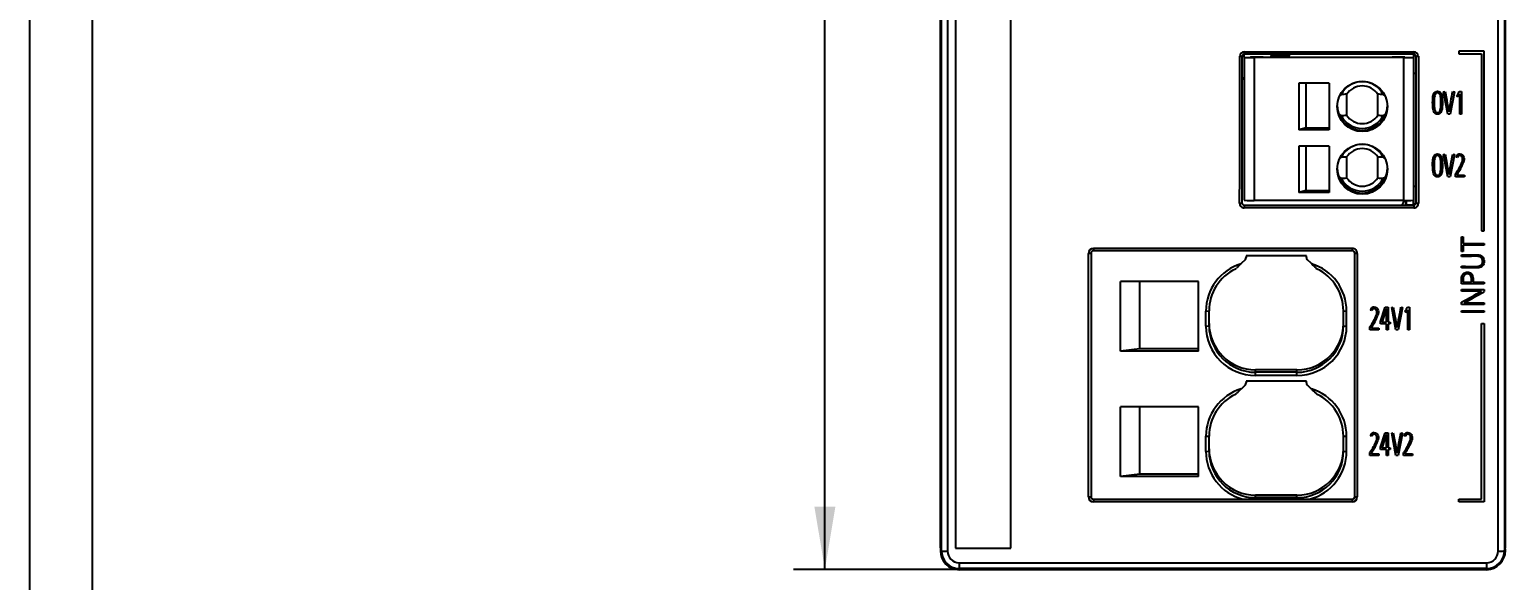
# Model space of a CAD drawing. Header units: millimetres. Extents: x 0 to 420, y 0 to 297.
# Drawn here: x 0 to 117.5, y 99.8 to 143.7 of the extents above; entities that cross this region are included whole.
import ezdxf
from ezdxf.enums import TextEntityAlignment as Align

# ---------------------------------------------------------------- set-up
doc = ezdxf.new("R2010")
doc.units = ezdxf.units.MM
doc.layers.add('Default', color=7, linetype='Continuous')
doc.layers.add('DV1_0', color=7, linetype='Continuous')
doc.styles.add('SEACAD_Solid_Edge_ISO', font='seiso.ttf')
doc.dimstyles.new('Siemens', dxfattribs={"dimtxt": 5, "dimasz": 5, "dimexe": 2.5, "dimexo": 0, "dimgap": 2.5, "dimtad": 1, "dimtxsty": 'SEACAD_Solid_Edge_ISO', "dimblk1": '_SE_FILLED', "dimblk2": '_SE_FILLED', "dimsah": 1, "dimcen": 2.5, "dimadec": 1, "dimazin": 0, "dimtfac": 1, "dimtdec": 3, "dimtmove": 0, "dimatfit": 3, "dimfxl": 1, "dimtolj": 1, "dimarcsym": 0})

# ---------------------------------------------------------------- blocks, each defined once
blk = doc.blocks.new('SE')
at = {"layer": 'DV1_0', "color": 7, "linetype": 'Continuous'}
for p, q in [((72.53, 102.43), (72.53, 234)), ((73.11, 234.26), (73.11, 102.18)), ((116.95, 102.18), (116.95, 234.26)), ((117.53, 102.43), (117.53, 234)), ((73.73, 207.62), (73.73, 102.42)), ((78.13, 102.42), (78.13, 207.62)), ((96.73, 141.97), (110.23, 141.97)), ((96.73, 141.97), (96.73, 141.78)), ((96.73, 141.54), (96.73, 141.78)), ((110.23, 141.78), (96.73, 141.78)), ((96.73, 141.54), (96.73, 130.15)), ((97.33, 141.55), (97.32, 141.54)), ((109.43, 141.51), (97.53, 141.51)), ((97.53, 141.51), (97.53, 130.12)), ((98.14, 141.54), (98.14, 141.55)), ((99.03, 141.67), (99.01, 141.65)), ((100.15, 141.65), (100.13, 141.67)), ((108.63, 141.56), (108.62, 141.55)), ((109.43, 130.12), (109.43, 141.51)), ((109.44, 141.55), (109.44, 141.56)), ((110.23, 141.97), (110.23, 141.78)), ((110.23, 141.67), (110.23, 141.77)), ((110.25, 141.77), (110.23, 141.77)), ((110.23, 141.54), (110.23, 141.67)), ((110.23, 130.15), (110.23, 141.54)), ((115.83, 142.01), (113.83, 142.01)), ((113.83, 142.01), (113.83, 141.81)), ((113.83, 141.81), (115.63, 141.81)), ((115.63, 141.81), (115.63, 127.71)), ((115.83, 127.71), (115.83, 142.01)), ((96.73, 139.87), (96.57, 139.87)), ((110.23, 140.27), (110.39, 140.27)), ((96.73, 139.82), (96.57, 139.82)), ((96.57, 139.82), (96.73, 139.82)), ((103.48, 139.46), (101.08, 139.46)), ((101.08, 139.46), (101.08, 135.76)), ((101.66, 135.91), (101.66, 139.46)), ((103.48, 139.46), (103.48, 135.76)), ((112.61, 138.79), (112.73, 138.82)), ((112.94, 137.01), (112.61, 138.79)), ((112.73, 138.82), (112.86, 138.11)), ((113.46, 138.79), (113.12, 137.01)), ((113.34, 138.81), (113.46, 138.79)), ((113.83, 138.78), (113.85, 138.81)), ((113.85, 138.81), (114.02, 138.81)), ((114.02, 138.81), (114.02, 137.01)), ((104.88, 138.58), (104.88, 136.93)), ((107.38, 136.93), (107.38, 138.58)), ((113.72, 138.39), (113.65, 138.5)), ((113.89, 137.01), (113.89, 138.61)), ((113.12, 137.01), (112.94, 137.01)), ((114.02, 137.01), (113.89, 137.01)), ((101.66, 135.91), (101.08, 135.76)), ((103.48, 135.76), (101.08, 135.76)), ((101.66, 135.91), (103.48, 135.91)), ((103.48, 134.46), (101.08, 134.46)), ((101.08, 134.46), (101.08, 130.77)), ((101.66, 130.91), (101.66, 134.46)), ((103.48, 134.46), (103.48, 130.77)), ((104.88, 133.59), (104.88, 131.93)), ((107.38, 131.93), (107.38, 133.59)), ((112.61, 133.79), (112.73, 133.82)), ((112.94, 132.01), (112.61, 133.79)), ((112.73, 133.82), (112.86, 133.11)), ((113.46, 133.79), (113.12, 132.01)), ((113.34, 133.81), (113.46, 133.79)), ((113.72, 133.55), (113.6, 133.58)), ((113.12, 132.01), (112.94, 132.01)), ((113.55, 132.24), (113.56, 132.25)), ((113.55, 132.01), (113.55, 132.24)), ((114.27, 132.01), (113.55, 132.01)), ((113.68, 132.2), (113.68, 132.14)), ((113.68, 132.14), (114.27, 132.14)), ((114.27, 132.14), (114.27, 132.01)), ((101.66, 130.91), (101.08, 130.77)), ((103.48, 130.77), (101.08, 130.77)), ((101.66, 130.91), (103.48, 130.91)), ((110.23, 131.27), (110.4, 131.27)), ((96.73, 129.75), (110.23, 129.75)), ((96.73, 129.75), (96.73, 129.54)), ((110.23, 129.54), (96.73, 129.54)), ((109.43, 130.12), (97.53, 130.12)), ((109.58, 129.77), (109.61, 129.77)), ((109.58, 129.75), (109.58, 129.77)), ((109.59, 129.77), (109.59, 130.12)), ((109.61, 129.77), (110.2, 129.77)), ((109.61, 129.77), (109.61, 129.75)), ((109.62, 130.12), (109.62, 129.77)), ((110.2, 129.77), (110.22, 129.77)), ((110.2, 129.75), (110.2, 129.77)), ((110.22, 129.77), (110.22, 130.15)), ((110.23, 129.76), (110.23, 130.15)), ((110.23, 129.76), (110.3, 129.76)), ((110.23, 129.75), (110.23, 129.54)), ((114.03, 127.23), (114.16, 127.23)), ((114.03, 126.05), (114.03, 127.23)), ((114.16, 127.23), (114.16, 126.7)), ((115.63, 127.71), (115.83, 127.71)), ((84.33, 106.5), (84.33, 125.9)), ((84.53, 125.92), (84.53, 106.52)), ((84.73, 126.31), (105.33, 126.31)), ((84.73, 126.31), (84.73, 126.12)), ((105.33, 126.12), (84.73, 126.12)), ((105.33, 126.12), (84.73, 126.12)), ((105.33, 126.31), (105.33, 126.12)), ((105.53, 106.52), (105.53, 125.92)), ((105.73, 125.9), (105.73, 106.5)), ((114.16, 126.05), (114.03, 126.05)), ((114.03, 125.67), (114.03, 125.8)), ((114.03, 125.8), (115.3, 125.8)), ((114.16, 126.7), (115.83, 126.7)), ((114.16, 126.57), (114.16, 126.05)), ((115.83, 126.57), (114.16, 126.57)), ((115.83, 126.7), (115.83, 126.57)), ((96.82, 125.43), (96.48, 125.09)), ((96.88, 125.71), (96.88, 125.57)), ((101.68, 125.71), (96.88, 125.71)), ((101.68, 125.57), (101.68, 125.71)), ((102.08, 125.09), (101.74, 125.43)), ((114.03, 124.75), (114.03, 124.88)), ((93.08, 123.66), (86.88, 123.66)), ((86.88, 118.12), (86.88, 123.66)), ((88.41, 118.33), (88.41, 123.66)), ((93.08, 118.12), (93.08, 123.66)), ((115.83, 123.49), (114.03, 123.49)), ((114.16, 123.62), (114.82, 123.62)), ((114.95, 123.62), (115.83, 123.62)), ((115.83, 123.62), (115.83, 123.49)), ((114.03, 123.02), (115.83, 123.02)), ((114.03, 122.89), (114.03, 123.02)), ((115.62, 122.89), (114.03, 122.89)), ((115.83, 123.02), (115.83, 122.86)), ((93.68, 121.31), (93.93, 121.33)), ((93.68, 120.12), (93.68, 121.31)), ((93.93, 120.13), (93.93, 121.33)), ((104.63, 121.33), (104.88, 121.31)), ((104.63, 120.13), (104.63, 121.33)), ((104.88, 120.12), (104.88, 121.31)), ((106.9, 121.35), (106.78, 121.38)), ((107.59, 120.47), (107.94, 121.61)), ((108.03, 121.48), (107.71, 120.46)), ((107.94, 121.61), (108.18, 121.61)), ((108.05, 121.48), (108.03, 121.48)), ((108.05, 120.42), (108.05, 121.48)), ((108.18, 121.61), (108.18, 120.42)), ((108.47, 121.59), (108.6, 121.62)), ((108.81, 119.81), (108.47, 121.59)), ((108.6, 121.62), (108.73, 120.91)), ((109.33, 121.59), (108.99, 119.81)), ((109.2, 121.61), (109.33, 121.59)), ((109.59, 121.19), (109.52, 121.3)), ((109.7, 121.58), (109.72, 121.61)), ((109.72, 121.61), (109.89, 121.61)), ((109.76, 119.81), (109.76, 121.41)), ((109.89, 121.61), (109.89, 119.81)), ((114.03, 121.84), (114.03, 122.01)), ((115.83, 121.84), (114.03, 121.84)), ((114.04, 121.21), (114.04, 121.34)), ((114.04, 121.34), (115.83, 121.34)), ((115.83, 121.21), (114.04, 121.21)), ((114.23, 121.97), (115.83, 121.97)), ((115.83, 121.97), (115.83, 121.84)), ((115.83, 121.34), (115.83, 121.21)), ((93.68, 120.12), (93.93, 120.13)), ((104.63, 120.13), (104.88, 120.12)), ((106.73, 120.04), (106.74, 120.05)), ((106.73, 119.81), (106.73, 120.04)), ((106.86, 120), (106.86, 119.94)), ((106.86, 119.94), (107.45, 119.94)), ((107.45, 119.94), (107.45, 119.81)), ((107.59, 120.29), (107.59, 120.47)), ((108.05, 120.29), (107.59, 120.29)), ((107.71, 120.46), (107.71, 120.42)), ((107.71, 120.42), (108.05, 120.42)), ((108.05, 119.81), (108.05, 120.29)), ((108.18, 120.42), (108.35, 120.42)), ((108.18, 120.29), (108.18, 119.81)), ((108.35, 120.29), (108.18, 120.29)), ((108.35, 120.42), (108.35, 120.29)), ((115.63, 120.31), (115.83, 120.31)), ((115.63, 106.31), (115.63, 120.31)), ((115.83, 120.31), (115.83, 106.11)), ((107.45, 119.81), (106.73, 119.81)), ((108.18, 119.81), (108.05, 119.81)), ((108.99, 119.81), (108.81, 119.81)), ((109.89, 119.81), (109.76, 119.81)), ((86.88, 118.14), (88.41, 118.33)), ((93.08, 118.12), (86.88, 118.12)), ((88.41, 118.33), (93.08, 118.33)), ((100.93, 116.63), (97.63, 116.63)), ((97.63, 116.43), (97.63, 116.63)), ((97.63, 116.17), (97.63, 116.43)), ((100.93, 116.43), (97.63, 116.43)), ((100.93, 116.43), (100.93, 116.63)), ((100.93, 116.17), (100.93, 116.43)), ((96.82, 115.44), (96.48, 115.1)), ((96.88, 115.72), (96.88, 115.58)), ((101.68, 115.72), (96.88, 115.72)), ((100.93, 116.17), (97.63, 116.17)), ((101.68, 115.58), (101.68, 115.72)), ((102.08, 115.1), (101.74, 115.44)), ((93.08, 113.67), (86.88, 113.67)), ((86.88, 108.13), (86.88, 113.67)), ((88.41, 108.34), (88.41, 113.67)), ((93.08, 108.13), (93.08, 113.67)), ((93.68, 111.33), (93.93, 111.34)), ((93.68, 110.13), (93.68, 111.33)), ((93.93, 110.14), (93.93, 111.34)), ((104.63, 111.34), (104.88, 111.33)), ((104.63, 110.14), (104.63, 111.34)), ((104.88, 110.13), (104.88, 111.33)), ((106.9, 111.35), (106.78, 111.38)), ((107.59, 110.47), (107.94, 111.61)), ((108.03, 111.48), (107.71, 110.46)), ((107.94, 111.61), (108.18, 111.61)), ((108.05, 111.48), (108.03, 111.48)), ((108.05, 110.42), (108.05, 111.48)), ((108.18, 111.61), (108.18, 110.42)), ((108.47, 111.59), (108.6, 111.62)), ((108.81, 109.81), (108.47, 111.59)), ((108.6, 111.62), (108.73, 110.91)), ((109.33, 111.59), (108.99, 109.81)), ((109.2, 111.61), (109.33, 111.59)), ((109.59, 111.35), (109.47, 111.38)), ((93.68, 110.13), (93.93, 110.14)), ((104.63, 110.14), (104.88, 110.13)), ((106.73, 110.04), (106.74, 110.05)), ((106.73, 109.81), (106.73, 110.04)), ((107.45, 109.81), (106.73, 109.81)), ((106.86, 110), (106.86, 109.94)), ((106.86, 109.94), (107.45, 109.94)), ((107.45, 109.94), (107.45, 109.81)), ((107.59, 110.29), (107.59, 110.47)), ((108.05, 110.29), (107.59, 110.29)), ((107.71, 110.46), (107.71, 110.42)), ((107.71, 110.42), (108.05, 110.42)), ((108.05, 109.81), (108.05, 110.29)), ((108.18, 109.81), (108.05, 109.81)), ((108.18, 110.42), (108.35, 110.42)), ((108.18, 110.29), (108.18, 109.81)), ((108.35, 110.29), (108.18, 110.29)), ((108.35, 110.42), (108.35, 110.29)), ((108.99, 109.81), (108.81, 109.81)), ((109.42, 110.04), (109.43, 110.05)), ((109.42, 109.81), (109.42, 110.04)), ((110.14, 109.81), (109.42, 109.81)), ((109.55, 110), (109.55, 109.94)), ((109.55, 109.94), (110.14, 109.94)), ((110.14, 109.94), (110.14, 109.81)), ((86.88, 108.15), (88.41, 108.34)), ((93.08, 108.13), (86.88, 108.13)), ((88.41, 108.34), (93.08, 108.34)), ((84.73, 106.32), (105.33, 106.32)), ((84.73, 106.32), (84.73, 106.1)), ((105.33, 106.1), (84.73, 106.1)), ((100.93, 106.64), (97.63, 106.64)), ((97.63, 106.45), (97.63, 106.64)), ((97.63, 106.32), (97.63, 106.45)), ((100.93, 106.45), (97.63, 106.45)), ((100.93, 106.45), (100.93, 106.64)), ((100.93, 106.32), (100.93, 106.45)), ((105.33, 106.32), (105.33, 106.1)), ((113.83, 106.31), (115.63, 106.31)), ((113.83, 106.11), (113.83, 106.31)), ((115.83, 106.11), (113.83, 106.11)), ((73.73, 102.42), (78.13, 102.42)), ((73.73, 102.42), (78.13, 102.42)), ((72.53, 102.22), (72.61, 102.22)), ((74.03, 101.25), (116.03, 101.25)), ((74.03, 101.25), (74.03, 100.8)), ((116.03, 101.25), (116.03, 100.8)), ((117.45, 102.22), (117.53, 102.22)), ((116.03, 100.8), (74.03, 100.8)), ((74.03, 100.8), (74.03, 100.72)), ((74.03, 100.72), (74.24, 100.72)), ((74.24, 100.72), (115.83, 100.72)), ((115.83, 100.72), (116.04, 100.72)), ((116.03, 100.72), (116.03, 100.8))]:
    blk.add_line(p, q, dxfattribs=at)
for centre, radius, start, end in [((96.73, 141.61), 0.361, 90.0073, 179.974), ((96.73, 141.62), 0.161, 89.9956, 179.9302), ((110.23, 141.61), 0.361, 0.026, 89.9927), ((110.23, 141.62), 0.161, 0.0696, 90.0046), ((45.2, 150.83), 69.18, 348.6413, 349.9988), ((112.92, 139.14), 0.985, 328.3186, 333.7037), ((113.01, 139.09), 0.878, 333.8373, 339.0826), ((165.9, 147.64), 53.89, 190.1929, 191.1719), ((113.36, 138.85), 0.459, 309.7141, 330.1151), ((113.3, 138.9), 0.662, 309.7721, 334.0567), ((112.1, 137.3), 0.172, 232.5439, 255.4226), ((112.12, 137.38), 0.249, 256.1594, 283.8406), ((112.14, 137.3), 0.17, 284.4369, 307.5967), ((112.03, 137.4), 0.315, 311.9779, 349.9723), ((165.9, 142.64), 53.89, 190.1929, 191.1719), ((45.2, 145.83), 69.18, 348.6413, 349.9988), ((110.28, 134.66), 4.07, 323.7753, 338.9573), ((114.49, 133.33), 0.924, 158.9099, 164.3704), ((113.87, 133.56), 0.266, 84.7398, 158.0445), ((110.18, 134.71), 4.3, 324.3361, 338.9487), ((112.1, 132.3), 0.172, 232.5439, 255.4226), ((112.12, 132.38), 0.249, 256.1594, 283.8406), ((112.14, 132.3), 0.17, 284.4369, 307.5967), ((112.01, 132.41), 0.335, 313.1411, 348.809), ((96.73, 129.91), 0.369, 179.9448, 269.9927), ((96.73, 129.91), 0.169, 179.8955, 269.9993), ((110.23, 129.42), 1, 135.3448, 160.7056), ((110.23, 129.42), 1, 135.3448, 160.7056), ((110.23, 129.91), 0.169, 270.0006, 0.1046), ((110.23, 129.91), 0.369, 270.0073, 0.0552), ((84.73, 125.9), 0.4, 90.0072, 180.0072), ((84.73, 125.92), 0.2, 90, 180), ((84.73, 125.92), 0.2, 90, 180), ((105.33, 125.9), 0.4, 359.9928, 89.9928), ((105.33, 125.92), 0.2, 0, 90), ((94.68, 126.22), 2.07, 310.8437, 314.1798), ((179.44, 39.01), 119.55, 133.9414, 134.1802), ((19.13, 39.01), 119.55, 45.8198, 46.0585), ((103.88, 126.22), 2.07, 225.8202, 229.1563), ((-64.66, 446.79), 370.69, 298.8189, 299.1002), ((-38.77, 398.82), 316.32, 298.9269, 299.258), ((107.67, 121.13), 0.924, 158.9098, 164.3705), ((107.05, 121.36), 0.266, 84.7391, 158.0452), ((41.08, 133.63), 69.18, 348.6412, 349.9989), ((109.22, 121.65), 0.459, 309.7141, 330.1151), ((109.17, 121.7), 0.662, 309.7723, 334.0565), ((108.78, 121.94), 0.985, 328.3187, 333.7037), ((108.88, 121.89), 0.878, 333.8377, 339.0823), ((103.46, 122.46), 4.07, 323.7752, 338.9573), ((103.36, 122.51), 4.3, 324.3358, 338.9489), ((161.77, 130.44), 53.89, 190.1929, 191.1719), ((94.68, 116.24), 2.07, 310.8437, 314.1798), ((179.44, 29.02), 119.55, 133.9414, 134.1802), ((19.13, 29.02), 119.55, 45.8198, 46.0585), ((103.88, 116.24), 2.07, 225.8202, 229.1563), ((103.46, 112.46), 4.07, 323.7752, 338.9574), ((107.67, 111.13), 0.924, 158.9097, 164.3706), ((107.05, 111.36), 0.266, 84.7384, 158.046), ((103.36, 112.51), 4.3, 324.3358, 338.9489), ((161.77, 120.44), 53.89, 190.1929, 191.1719), ((41.08, 123.63), 69.17, 348.6412, 349.9989), ((106.15, 112.46), 4.07, 323.7752, 338.9574), ((110.35, 111.13), 0.924, 158.9097, 164.3706), ((109.74, 111.36), 0.266, 84.7384, 158.046), ((106.05, 112.51), 4.3, 324.3358, 338.9489), ((84.73, 106.5), 0.4, 179.9928, 269.9928), ((84.73, 106.52), 0.2, 180, 270), ((105.33, 106.52), 0.2, 270, 0), ((105.33, 106.5), 0.4, 270.0072, 0.0072), ((73.38, 102.24), 0.851, 171.2227, 181.8841), ((116.68, 102.24), 0.851, 358.1159, 8.7773), ((74.05, 102.22), 1.52, 180.3432, 269.1867), ((74.03, 102.22), 1.42, 180.083, 269.9472), ((74.03, 102.18), 0.923, 180.0735, 269.8921), ((115.99, 102.24), 1.54, 271.5743, 359.2643), ((116.03, 102.22), 1.42, 270.0497, 359.92), ((116.03, 102.18), 0.923, 270.0887, 359.9456), ((116.03, 102.22), 1.5, 313.3992, 316.7352)]:
    blk.add_arc(centre, radius, start, end, dxfattribs=at)
for centre, major_axis, ratio, start_param, end_param in [((82.42, 168.22), (0, -800), 0.017451, 1.522891, 1.537532), ((96.37, 141.62), (-0.2, 0), 0.033258, 1.570816, 3.159056), ((82.62, 168.22), (0, -799.8), 0.017455, 1.522891, 1.537532), ((97.53, 141.54), (0.8, 0), 0.043619, 3.141593, 4.712389), ((109.43, 141.54), (-0.8, 0), 0.043619, 1.570796, 3.141593), ((124.35, 168.22), (0, -799.8), 0.017455, -1.537532, -1.522891), ((110.59, 141.62), (0.2, 0), 0.033258, 3.12413, 4.71237), ((124.55, 168.22), (0, -800), 0.017451, -1.537532, -1.522891), ((106.13, 137.73), (1.87, 0), 0.999048, 0.463311, 2.678282), ((106.13, 137.75), (1.5, 0), 0.999048, 0.585686, 2.555907), ((106.13, 137.7), (-2, 0), 0.999048, 0.023274, 3.118319), ((104.63, 137.74), (1.72, 0.15), 0.484614, 1.383166, 1.627926), ((107.63, 137.74), (1.72, -0.15), 0.484614, 1.513667, 1.758426), ((104.63, 137.74), (-1.72, -0.15), 0.484614, 1.430028, 1.674787), ((106.13, 137.73), (-1.87, 0), 0.999048, 0.463311, 2.678282), ((106.13, 137.75), (-1.5, 0), 0.999048, 0.585686, 2.555907), ((107.63, 137.74), (-1.72, 0.15), 0.484614, 1.466805, 1.711565), ((106.13, 132.73), (1.87, 0), 0.999048, 0.463311, 2.678282), ((106.13, 132.76), (1.5, 0), 0.999048, 0.585686, 2.555907), ((104.63, 132.74), (1.72, 0.15), 0.484614, 1.383166, 1.627926), ((107.63, 132.74), (1.72, -0.15), 0.484614, 1.513667, 1.758426), ((106.13, 132.71), (-2, 0), 0.999048, 0.023274, 3.118319), ((104.63, 132.74), (-1.72, -0.15), 0.484614, 1.430028, 1.674787), ((106.13, 132.73), (-1.87, 0), 0.999048, 0.463311, 2.678282), ((106.13, 132.76), (-1.5, 0), 0.999048, 0.585686, 2.555907), ((107.63, 132.74), (-1.72, 0.15), 0.484614, 1.466805, 1.711565), ((96.36, 129.92), (-0.2, 0), 0.047887, 1.570836, 3.159066), ((97.53, 130.15), (0.8, 0), 0.043619, 3.141593, 4.712389), ((109.43, 130.15), (0.8, 0), 0.043619, 4.712389, 6.283185), ((110.6, 129.92), (0.2, 0), 0.047887, 3.124119, 4.712349), ((84.33, 125.92), (0.2, 0), 0.052888, 4.712389, 6.283185), ((105.73, 125.92), (0.2, 0), 0.052888, 3.141593, 4.712389), ((97.63, 121.31), (-3.95, 0), 0.99863, 5.008229, 6.283185), ((97.63, 121.33), (-3.7, 0), 0.99863, 5.159049, 6.283185), ((96.68, 125.57), (-0.2, 0), 0.99863, 2.356194, 3.141593), ((101.88, 125.57), (-0.2, 0), 0.99863, 0, 0.785398), ((100.93, 121.31), (-3.95, 0), 0.99863, 3.141593, 4.416549), ((100.93, 121.33), (-3.7, 0), 0.99863, 3.141593, 4.265729), ((97.63, 120.12), (3.95, 0), 0.99863, 3.141593, 4.712389), ((97.63, 120.32), (3.7, 0), 0.99863, 3.141593, 4.712389), ((97.63, 120.13), (3.7, 0), 0.99863, 3.141593, 4.712389), ((100.93, 120.32), (3.7, 0), 0.99863, 4.712389, 6.283185), ((100.93, 120.13), (3.7, 0), 0.99863, 4.712389, 6.283185), ((100.93, 120.12), (3.95, 0), 0.99863, 4.712389, 6.283185), ((96.68, 115.58), (-0.2, 0), 0.99863, 2.356194, 3.141593), ((101.88, 115.58), (-0.2, 0), 0.99863, 0, 0.785398), ((97.63, 111.33), (-3.95, 0), 0.99863, 5.008229, 6.283185), ((97.63, 111.34), (-3.7, 0), 0.99863, 5.159049, 6.283185), ((100.93, 111.33), (-3.95, 0), 0.99863, 3.141593, 4.416549), ((100.93, 111.34), (-3.7, 0), 0.99863, 3.141593, 4.265729), ((97.63, 110.13), (3.95, 0), 0.99863, 3.141593, 4.454098), ((97.63, 110.34), (3.7, 0), 0.99863, 3.141593, 4.712389), ((97.63, 110.14), (3.7, 0), 0.99863, 3.141593, 4.712389), ((100.93, 110.34), (3.7, 0), 0.99863, 4.712389, 6.283185), ((100.93, 110.14), (3.7, 0), 0.99863, 4.712389, 6.283185), ((100.93, 110.13), (3.95, 0), 0.99863, 4.97068, 6.283185), ((84.33, 106.52), (-0.2, 0), 0.077144, 1.570796, 3.141593), ((105.73, 106.52), (-0.2, 0), 0.077144, 0, 1.570796), ((73.11, 102.22), (-0.5, 0), 0.082551, 0.017513, 1.570796), ((116.95, 102.22), (0.5, 0), 0.08255, 4.71239, 6.265672)]:
    blk.add_ellipse(centre, major_axis=major_axis, ratio=ratio, start_param=start_param, end_param=end_param, dxfattribs=at)
for centre, major_axis, ratio in [((97.73, 141.55), (0.5, 0), 0.043619), ((97.73, 141.55), (-0.407, 0), 0.043619), ((99.58, 141.67), (-0.75, 0), 0.043619), ((99.58, 141.67), (0.55, 0), 0.043619), ((109.03, 141.56), (0.5, 0), 0.043619), ((109.03, 141.56), (-0.407, 0), 0.043619), ((106.13, 137.61), (-2, 0), 0.999048), ((106.13, 132.62), (-2, 0), 0.999048)]:
    blk.add_ellipse(centre, major_axis=major_axis, ratio=ratio, dxfattribs=at)
for points in [[(72.54, 234.06), (72.53, 190.26), (72.53, 146.18), (72.54, 102.37)], [(117.52, 102.37), (117.53, 146.18), (117.53, 190.25), (117.52, 234.06)]]:
    blk.add_open_spline(points, degree=3, dxfattribs=at)
for points, knots in [([(72.61, 102.22), (72.61, 107.7), (72.61, 113.2), (72.61, 124.19), (72.61, 129.69), (72.61, 146.2), (72.61, 157.21), (72.61, 173.72), (72.61, 179.23), (72.61, 190.24), (72.61, 195.75), (72.61, 212.25), (72.61, 223.24), (72.61, 234.22)], [0, 0, 0, 0, 0.125, 0.125, 0.25, 0.25, 0.5, 0.5, 0.625, 0.625, 0.75, 0.75, 1, 1, 1, 1]), ([(117.45, 234.22), (117.45, 228.73), (117.45, 223.23), (117.45, 212.24), (117.45, 206.74), (117.45, 190.23), (117.45, 179.23), (117.45, 162.71), (117.45, 157.2), (117.45, 146.19), (117.45, 140.68), (117.45, 124.18), (117.45, 113.19), (117.45, 102.22)], [0, 0, 0, 0, 0.125, 0.125, 0.25, 0.25, 0.5, 0.5, 0.625, 0.625, 0.75, 0.75, 1, 1, 1, 1]), ([(111.79, 137.28), (111.75, 137.41), (111.74, 137.54), (111.74, 137.67), (111.73, 137.85), (111.73, 138.02), (111.74, 138.2), (111.74, 138.3), (111.75, 138.39), (111.77, 138.48), (111.78, 138.54), (111.79, 138.59), (111.82, 138.64), (111.83, 138.68), (111.85, 138.71), (111.88, 138.73), (111.9, 138.76), (111.92, 138.78), (111.95, 138.79), (111.98, 138.8), (112.01, 138.81), (112.04, 138.82), (112.09, 138.83), (112.14, 138.83), (112.19, 138.82), (112.22, 138.82), (112.25, 138.81), (112.28, 138.79), (112.3, 138.79), (112.31, 138.78), (112.33, 138.76)], [0, 0, 0, 0, 0.197888, 0.197888, 0.197888, 0.469667, 0.469667, 0.469667, 0.611178, 0.611178, 0.611178, 0.697248, 0.697248, 0.697248, 0.753377, 0.753377, 0.753377, 0.799551, 0.799551, 0.799551, 0.845529, 0.845529, 0.845529, 0.92314, 0.92314, 0.92314, 0.971915, 0.971915, 0.971915, 1, 1, 1, 1]), ([(112.33, 138.76), (112.49, 138.63), (112.49, 138.4), (112.51, 137.99), (112.51, 137.79), (112.49, 137.48), (112.48, 137.38), (112.42, 137.19), (112.37, 137.08), (112.18, 136.99), (112.06, 136.98), (111.88, 137.08), (111.82, 137.18), (111.79, 137.28)], [0, 0, 0, 0, 0.25, 0.25, 0.5, 0.5, 0.625, 0.625, 0.75, 0.75, 0.875, 0.875, 1, 1, 1, 1]), ([(112.34, 137.34), (112.41, 137.62), (112.39, 137.89), (112.37, 138.3), (112.37, 138.45), (112.26, 138.7), (112.07, 138.75), (111.97, 138.65)], [0, 0, 0, 0, 0.5, 0.5, 0.75, 0.75, 1, 1, 1, 1]), ([(104.36, 138.5), (104.36, 138.51), (104.37, 138.51), (104.37, 138.52), (104.38, 138.52), (104.39, 138.53), (104.4, 138.54), (104.41, 138.54), (104.42, 138.55), (104.43, 138.55), (104.44, 138.55), (104.45, 138.56), (104.46, 138.56), (104.46, 138.56)], [0.8249287, 0.8249287, 0.8249287, 0.8249287, 0.8435432, 0.8435432, 0.8748182, 0.8748182, 0.9059753, 0.9059753, 0.9372283, 0.9372283, 0.9686138, 0.9686138, 1, 1, 1, 1]), ([(107.8, 138.56), (107.81, 138.56), (107.81, 138.56), (107.83, 138.55), (107.83, 138.55), (107.85, 138.55), (107.85, 138.54), (107.87, 138.54), (107.87, 138.53), (107.88, 138.52), (107.89, 138.52), (107.9, 138.51), (107.9, 138.51), (107.91, 138.5)], [0, 0, 0, 0, 0.0313862, 0.0313862, 0.0627717, 0.0627717, 0.0940247, 0.0940247, 0.1251818, 0.1251818, 0.1564568, 0.1564568, 0.1733666, 0.1733666, 0.1733666, 0.1733666]), ([(111.97, 138.65), (111.93, 138.6), (111.91, 138.54), (111.88, 138.41), (111.87, 138.35), (111.86, 138.16), (111.86, 138.03), (111.86, 137.84), (111.86, 137.77), (111.86, 137.64), (111.86, 137.58), (111.88, 137.45), (111.89, 137.39), (111.92, 137.27), (111.95, 137.2), (112, 137.16)], [0, 0, 0, 0, 0.125, 0.125, 0.25, 0.25, 0.5, 0.5, 0.625, 0.625, 0.75, 0.75, 0.875, 0.875, 1, 1, 1, 1]), ([(104.46, 136.89), (104.46, 136.89), (104.45, 136.89), (104.44, 136.89), (104.43, 136.9), (104.42, 136.9), (104.41, 136.9), (104.4, 136.91), (104.39, 136.91), (104.38, 136.92), (104.37, 136.92), (104.36, 136.93), (104.36, 136.94), (104.35, 136.95), (104.34, 136.95), (104.33, 136.96), (104.32, 136.97), (104.31, 136.98), (104.31, 136.99), (104.3, 137), (104.29, 137.01), (104.28, 137.03), (104.27, 137.05), (104.25, 137.08), (104.24, 137.1), (104.23, 137.14), (104.22, 137.15), (104.21, 137.18), (104.21, 137.19), (104.2, 137.21), (104.2, 137.21), (104.2, 137.22)], [0, 0, 0, 0, 0.0313862, 0.0313862, 0.0627717, 0.0627717, 0.0940247, 0.0940247, 0.1251818, 0.1251818, 0.1564567, 0.1564567, 0.187817, 0.187817, 0.2192, 0.2192, 0.2505228, 0.2505228, 0.2816955, 0.2816955, 0.3128657, 0.3128657, 0.3754539, 0.3754539, 0.4382172, 0.4382172, 0.5008327, 0.5008327, 0.5319732, 0.5319732, 0.5455825, 0.5455825, 0.5455825, 0.5455825]), ([(108.03, 137.11), (108.02, 137.1), (108.01, 137.08), (108, 137.05), (107.99, 137.03), (107.97, 137.01), (107.97, 137), (107.96, 136.99), (107.95, 136.98), (107.94, 136.97), (107.94, 136.96), (107.92, 136.95), (107.92, 136.95), (107.91, 136.94), (107.9, 136.93), (107.89, 136.92), (107.88, 136.92), (107.87, 136.91), (107.87, 136.91), (107.85, 136.9), (107.85, 136.9), (107.83, 136.9), (107.83, 136.89), (107.81, 136.89), (107.81, 136.89), (107.8, 136.89)], [0.5665397, 0.5665397, 0.5665397, 0.5665397, 0.6245461, 0.6245461, 0.6871343, 0.6871343, 0.7183045, 0.7183045, 0.7494772, 0.7494772, 0.7808, 0.7808, 0.812183, 0.812183, 0.8435433, 0.8435433, 0.8748182, 0.8748182, 0.9059753, 0.9059753, 0.9372283, 0.9372283, 0.9686138, 0.9686138, 1, 1, 1, 1]), ([(104.36, 133.51), (104.36, 133.51), (104.37, 133.51), (104.37, 133.52), (104.38, 133.53), (104.39, 133.54), (104.4, 133.54), (104.41, 133.55), (104.42, 133.55), (104.43, 133.56), (104.44, 133.56), (104.45, 133.56), (104.46, 133.56), (104.46, 133.56)], [0.8249287, 0.8249287, 0.8249287, 0.8249287, 0.8435432, 0.8435432, 0.8748182, 0.8748182, 0.9059753, 0.9059753, 0.9372283, 0.9372283, 0.9686138, 0.9686138, 1, 1, 1, 1]), ([(107.8, 133.56), (107.81, 133.56), (107.81, 133.56), (107.83, 133.56), (107.83, 133.56), (107.85, 133.55), (107.85, 133.55), (107.87, 133.54), (107.87, 133.54), (107.88, 133.53), (107.89, 133.52), (107.9, 133.51), (107.9, 133.51), (107.91, 133.51)], [0, 0, 0, 0, 0.0313862, 0.0313862, 0.0627717, 0.0627717, 0.0940247, 0.0940247, 0.1251818, 0.1251818, 0.1564568, 0.1564568, 0.1733666, 0.1733666, 0.1733666, 0.1733666]), ([(111.79, 132.28), (111.74, 132.44), (111.74, 132.6), (111.73, 132.93), (111.73, 133.1), (111.75, 133.42), (111.76, 133.6), (111.98, 133.85), (112.2, 133.87), (112.33, 133.76)], [0, 0, 0, 0, 0.25, 0.25, 0.5, 0.5, 0.75, 0.75, 1, 1, 1, 1]), ([(112.33, 133.76), (112.49, 133.63), (112.49, 133.39), (112.51, 132.99), (112.51, 132.78), (112.49, 132.47), (112.48, 132.37), (112.42, 132.18), (112.36, 132.08), (112.18, 131.99), (112.06, 131.99), (111.88, 132.08), (111.82, 132.18), (111.79, 132.28)], [0, 0, 0, 0, 0.25, 0.25, 0.5, 0.5, 0.625, 0.625, 0.75, 0.75, 0.875, 0.875, 1, 1, 1, 1]), ([(111.97, 133.65), (111.93, 133.6), (111.91, 133.54), (111.88, 133.41), (111.87, 133.35), (111.86, 133.16), (111.86, 133.03), (111.86, 132.84), (111.86, 132.77), (111.86, 132.64), (111.86, 132.58), (111.88, 132.45), (111.89, 132.39), (111.92, 132.27), (111.95, 132.2), (112, 132.16)], [0, 0, 0, 0, 0.125, 0.125, 0.25, 0.25, 0.5, 0.5, 0.625, 0.625, 0.75, 0.75, 0.875, 0.875, 1, 1, 1, 1]), ([(112.34, 132.34), (112.41, 132.62), (112.39, 132.89), (112.37, 133.3), (112.37, 133.45), (112.26, 133.7), (112.07, 133.75), (111.97, 133.65)], [0, 0, 0, 0, 0.5, 0.5, 0.75, 0.75, 1, 1, 1, 1]), ([(114.06, 133.61), (114.04, 133.64), (114.01, 133.67), (113.94, 133.7), (113.9, 133.7), (113.85, 133.7), (113.83, 133.69), (113.79, 133.68), (113.78, 133.67), (113.74, 133.62), (113.73, 133.59), (113.72, 133.55)], [0, 0, 0, 0, 0.25, 0.25, 0.5, 0.5, 0.625, 0.625, 0.75, 0.75, 1, 1, 1, 1]), ([(113.9, 133.83), (113.97, 133.83), (114.04, 133.81), (114.15, 133.72), (114.19, 133.65), (114.24, 133.52), (114.24, 133.44), (114.23, 133.3), (114.22, 133.23), (114.2, 133.16)], [0, 0, 0, 0, 0.25, 0.25, 0.5, 0.5, 0.75, 0.75, 1, 1, 1, 1]), ([(114.08, 133.2), (114.1, 133.27), (114.11, 133.34), (114.11, 133.48), (114.1, 133.55), (114.06, 133.61)], [0, 0, 0, 0, 0.5, 0.5, 1, 1, 1, 1]), ([(104.46, 131.9), (104.46, 131.9), (104.45, 131.9), (104.44, 131.9), (104.43, 131.9), (104.42, 131.9), (104.41, 131.91), (104.4, 131.91), (104.39, 131.92), (104.38, 131.92), (104.37, 131.93), (104.36, 131.94), (104.36, 131.94), (104.35, 131.95), (104.34, 131.96), (104.33, 131.97), (104.32, 131.97), (104.31, 131.99), (104.31, 131.99), (104.3, 132.01), (104.29, 132.01), (104.28, 132.04), (104.27, 132.05), (104.25, 132.09), (104.24, 132.1), (104.23, 132.14), (104.22, 132.16), (104.21, 132.19), (104.21, 132.2), (104.2, 132.21), (104.2, 132.22), (104.2, 132.22)], [0, 0, 0, 0, 0.0313862, 0.0313862, 0.0627717, 0.0627717, 0.0940247, 0.0940247, 0.1251818, 0.1251818, 0.1564567, 0.1564567, 0.187817, 0.187817, 0.2192, 0.2192, 0.2505228, 0.2505228, 0.2816955, 0.2816955, 0.3128657, 0.3128657, 0.3754539, 0.3754539, 0.4382172, 0.4382172, 0.5008327, 0.5008327, 0.5319732, 0.5319732, 0.5455825, 0.5455825, 0.5455825, 0.5455825]), ([(108.03, 132.12), (108.02, 132.1), (108.01, 132.09), (108, 132.05), (107.99, 132.04), (107.97, 132.01), (107.97, 132.01), (107.96, 131.99), (107.95, 131.99), (107.94, 131.97), (107.94, 131.97), (107.92, 131.96), (107.92, 131.95), (107.91, 131.94), (107.9, 131.94), (107.89, 131.93), (107.88, 131.92), (107.87, 131.92), (107.87, 131.91), (107.85, 131.91), (107.85, 131.9), (107.83, 131.9), (107.83, 131.9), (107.81, 131.9), (107.81, 131.9), (107.8, 131.9)], [0.5665397, 0.5665397, 0.5665397, 0.5665397, 0.6245461, 0.6245461, 0.6871343, 0.6871343, 0.7183045, 0.7183045, 0.7494772, 0.7494772, 0.7808, 0.7808, 0.812183, 0.812183, 0.8435433, 0.8435433, 0.8748182, 0.8748182, 0.9059753, 0.9059753, 0.9372283, 0.9372283, 0.9686138, 0.9686138, 1, 1, 1, 1]), ([(115.3, 125.8), (115.37, 125.8), (115.45, 125.79), (115.52, 125.76), (115.58, 125.74), (115.64, 125.7), (115.69, 125.65), (115.73, 125.61), (115.76, 125.56), (115.79, 125.51), (115.81, 125.46), (115.83, 125.41), (115.84, 125.35), (115.85, 125.29), (115.84, 125.23), (115.83, 125.17), (115.82, 125.11), (115.8, 125.05), (115.77, 125), (115.73, 124.95), (115.7, 124.9), (115.65, 124.87), (115.6, 124.83), (115.55, 124.8), (115.5, 124.78), (115.45, 124.77), (115.39, 124.76), (115.33, 124.75), (115.07, 124.74), (114.82, 124.75), (114.56, 124.75), (114.39, 124.75), (114.21, 124.75), (114.03, 124.75)], [0, 0, 0, 0, 0.077667, 0.077667, 0.077667, 0.145579, 0.145579, 0.145579, 0.205337, 0.205337, 0.205337, 0.262142, 0.262142, 0.262142, 0.323941, 0.323941, 0.323941, 0.385748, 0.385748, 0.385748, 0.446329, 0.446329, 0.446329, 0.503921, 0.503921, 0.503921, 0.562625, 0.562625, 0.562625, 0.820617, 0.820617, 0.820617, 1, 1, 1, 1]), ([(114.03, 124.88), (114.46, 124.88), (114.9, 124.86), (115.33, 124.88), (115.37, 124.88), (115.42, 124.89), (115.46, 124.91), (115.51, 124.92), (115.55, 124.95), (115.58, 124.98), (115.62, 125), (115.64, 125.04), (115.67, 125.08), (115.68, 125.11), (115.7, 125.15), (115.71, 125.19), (115.72, 125.24), (115.72, 125.28), (115.71, 125.33), (115.71, 125.38), (115.69, 125.42), (115.67, 125.46), (115.65, 125.5), (115.62, 125.54), (115.58, 125.57), (115.55, 125.6), (115.52, 125.62), (115.48, 125.64), (115.44, 125.66), (115.4, 125.67), (115.35, 125.67), (115.17, 125.69), (114.98, 125.67), (114.79, 125.67), (114.54, 125.67), (114.28, 125.67), (114.03, 125.67)], [0, 0, 0, 0, 0.338074, 0.338074, 0.338074, 0.374082, 0.374082, 0.374082, 0.410335, 0.410335, 0.410335, 0.445293, 0.445293, 0.445293, 0.47723, 0.47723, 0.47723, 0.513165, 0.513165, 0.513165, 0.550065, 0.550065, 0.550065, 0.587155, 0.587155, 0.587155, 0.618987, 0.618987, 0.618987, 0.654648, 0.654648, 0.654648, 0.800443, 0.800443, 0.800443, 1, 1, 1, 1]), ([(114.03, 123.49), (114.03, 123.6), (114.03, 123.71), (114.03, 123.87), (114.03, 123.92), (114.04, 124.03), (114.05, 124.08), (114.07, 124.13)], [0, 0, 0, 0, 0.5, 0.5, 0.75, 0.75, 1, 1, 1, 1]), ([(114.07, 124.13), (114.09, 124.18), (114.12, 124.23), (114.16, 124.27), (114.2, 124.31), (114.24, 124.34), (114.29, 124.37), (114.33, 124.39), (114.38, 124.4), (114.43, 124.41), (114.49, 124.42), (114.54, 124.42), (114.59, 124.41), (114.64, 124.4), (114.69, 124.38), (114.73, 124.35), (114.77, 124.33), (114.81, 124.29), (114.84, 124.26), (114.87, 124.22), (114.89, 124.17), (114.91, 124.13), (114.93, 124.07), (114.94, 124), (114.95, 123.94), (114.95, 123.83), (114.95, 123.73), (114.95, 123.62)], [0, 0, 0, 0, 0.103006, 0.103006, 0.103006, 0.206767, 0.206767, 0.206767, 0.300656, 0.300656, 0.300656, 0.400849, 0.400849, 0.400849, 0.496854, 0.496854, 0.496854, 0.585655, 0.585655, 0.585655, 0.678058, 0.678058, 0.678058, 0.800334, 0.800334, 0.800334, 1, 1, 1, 1]), ([(114.82, 123.62), (114.82, 123.71), (114.82, 123.79), (114.82, 123.88), (114.82, 123.93), (114.82, 123.99), (114.8, 124.05), (114.79, 124.09), (114.78, 124.12), (114.75, 124.16), (114.73, 124.19), (114.7, 124.22), (114.67, 124.24), (114.64, 124.26), (114.61, 124.27), (114.57, 124.28), (114.54, 124.29), (114.51, 124.29), (114.47, 124.29), (114.44, 124.28), (114.4, 124.28), (114.37, 124.26), (114.33, 124.25), (114.3, 124.22), (114.27, 124.2), (114.25, 124.17), (114.23, 124.14), (114.21, 124.11), (114.19, 124.08), (114.18, 124.04), (114.17, 124), (114.14, 123.88), (114.16, 123.75), (114.16, 123.62)], [0, 0, 0, 0, 0.150633, 0.150633, 0.150633, 0.251895, 0.251895, 0.251895, 0.322153, 0.322153, 0.322153, 0.393247, 0.393247, 0.393247, 0.45347, 0.45347, 0.45347, 0.511037, 0.511037, 0.511037, 0.573881, 0.573881, 0.573881, 0.64211, 0.64211, 0.64211, 0.704415, 0.704415, 0.704415, 0.773691, 0.773691, 0.773691, 1, 1, 1, 1]), ([(107.24, 121.41), (107.22, 121.44), (107.19, 121.47), (107.12, 121.5), (107.08, 121.5), (107.03, 121.5), (107.01, 121.49), (106.97, 121.48), (106.96, 121.47), (106.92, 121.42), (106.91, 121.39), (106.9, 121.35)], [0, 0, 0, 0, 0.25, 0.25, 0.5, 0.5, 0.625, 0.625, 0.75, 0.75, 1, 1, 1, 1]), ([(107.08, 121.63), (107.15, 121.63), (107.22, 121.61), (107.33, 121.52), (107.37, 121.45), (107.42, 121.32), (107.42, 121.24), (107.41, 121.1), (107.4, 121.03), (107.38, 120.96)], [0, 0, 0, 0, 0.25, 0.25, 0.5, 0.5, 0.75, 0.75, 1, 1, 1, 1]), ([(107.26, 121), (107.28, 121.07), (107.29, 121.14), (107.29, 121.28), (107.28, 121.35), (107.24, 121.41)], [0, 0, 0, 0, 0.5, 0.5, 1, 1, 1, 1]), ([(107.24, 111.41), (107.22, 111.44), (107.19, 111.47), (107.12, 111.5), (107.08, 111.5), (107.03, 111.5), (107.01, 111.49), (106.97, 111.48), (106.96, 111.47), (106.92, 111.42), (106.91, 111.39), (106.9, 111.35)], [0, 0, 0, 0, 0.25, 0.25, 0.5, 0.5, 0.625, 0.625, 0.75, 0.75, 1, 1, 1, 1]), ([(107.08, 111.63), (107.15, 111.63), (107.22, 111.61), (107.33, 111.52), (107.37, 111.45), (107.42, 111.32), (107.42, 111.24), (107.41, 111.1), (107.4, 111.03), (107.38, 110.96)], [0, 0, 0, 0, 0.25, 0.25, 0.5, 0.5, 0.75, 0.75, 1, 1, 1, 1]), ([(107.26, 111), (107.28, 111.07), (107.29, 111.14), (107.29, 111.28), (107.28, 111.35), (107.24, 111.41)], [0, 0, 0, 0, 0.5, 0.5, 1, 1, 1, 1]), ([(109.93, 111.41), (109.91, 111.44), (109.88, 111.47), (109.81, 111.5), (109.77, 111.5), (109.72, 111.5), (109.7, 111.49), (109.66, 111.48), (109.65, 111.47), (109.61, 111.42), (109.6, 111.39), (109.59, 111.35)], [0, 0, 0, 0, 0.25, 0.25, 0.5, 0.5, 0.625, 0.625, 0.75, 0.75, 1, 1, 1, 1]), ([(109.76, 111.63), (109.84, 111.63), (109.91, 111.61), (110.02, 111.52), (110.06, 111.45), (110.1, 111.32), (110.1, 111.24), (110.1, 111.1), (110.09, 111.03), (110.07, 110.96)], [0, 0, 0, 0, 0.25, 0.25, 0.5, 0.5, 0.75, 0.75, 1, 1, 1, 1]), ([(109.95, 111), (109.96, 111.07), (109.98, 111.14), (109.98, 111.28), (109.97, 111.35), (109.93, 111.41)], [0, 0, 0, 0, 0.5, 0.5, 1, 1, 1, 1])]:
    blk.add_open_spline(points, degree=3, knots=knots, dxfattribs=at)
blk = doc.blocks.new('DMBLK2')
at = {"layer": 'Default', "linetype": 'Continuous'}
for points in [[(62.5, 230.72), (64.17, 230.72), (63.34, 235.72)], [(62.5, 105.72), (63.34, 100.72), (64.17, 105.72)]]:
    blk.add_hatch(color=7, dxfattribs=at).paths.add_polyline_path(points)
at = {"layer": 'Default', "color": 7, "linetype": 'Continuous'}
for p, q in [((74.24, 235.72), (60.84, 235.72)), ((63.34, 100.72), (63.34, 235.72)), ((74.24, 100.72), (60.84, 100.72))]:
    blk.add_line(p, q, dxfattribs=at)
at = {"layer": 'Default', "color": 7, "linetype": 'Continuous', "style": 'SEACAD_Solid_Edge_ISO'}
blk.add_text('135', height=5, rotation=90, dxfattribs=at).set_placement((57.09, 164.47), align=Align.TOP_LEFT)
blk = doc.blocks.new('_SE_FILLED')
at = {"color": 0}
blk.add_line((0, 0), (-1, 0), dxfattribs=at)
blk.add_solid([(0, 0), (-1, -0.1665), (-1, 0.1665), (0, 0)], dxfattribs=at)

msp = doc.modelspace()

# ---------------------------------------------------------------- linework, layer by layer
at = {"color": 7, "linetype": 'Continuous'}
for p, q in [((0, 297), (0, 0)), ((5, 292), (5, 5))]:
    msp.add_line(p, q, dxfattribs=at)

# ---------------------------------------------------------------- block references
at = {"layer": 'Default'}
msp.add_blockref('SE', (0, 0), dxfattribs=at)

# ---------------------------------------------------------------- dimensions: what is measured, and where the dimension line sits
at = {"layer": 'Default', "color": 7, "linetype": 'Continuous'}
dim = msp.add_linear_dim(base=(63.338, 100.715), p1=(74.238, 100.715), p2=(74.238, 235.716), angle=90, text='\\A1;<>', dimstyle='Siemens', dxfattribs=at)
dim.commit()
dim.dimension.update_dxf_attribs({"geometry": 'DMBLK2', "text_midpoint": (63.338, 168.216), "dimtype": 161})

doc.saveas('drawing.dxf')
